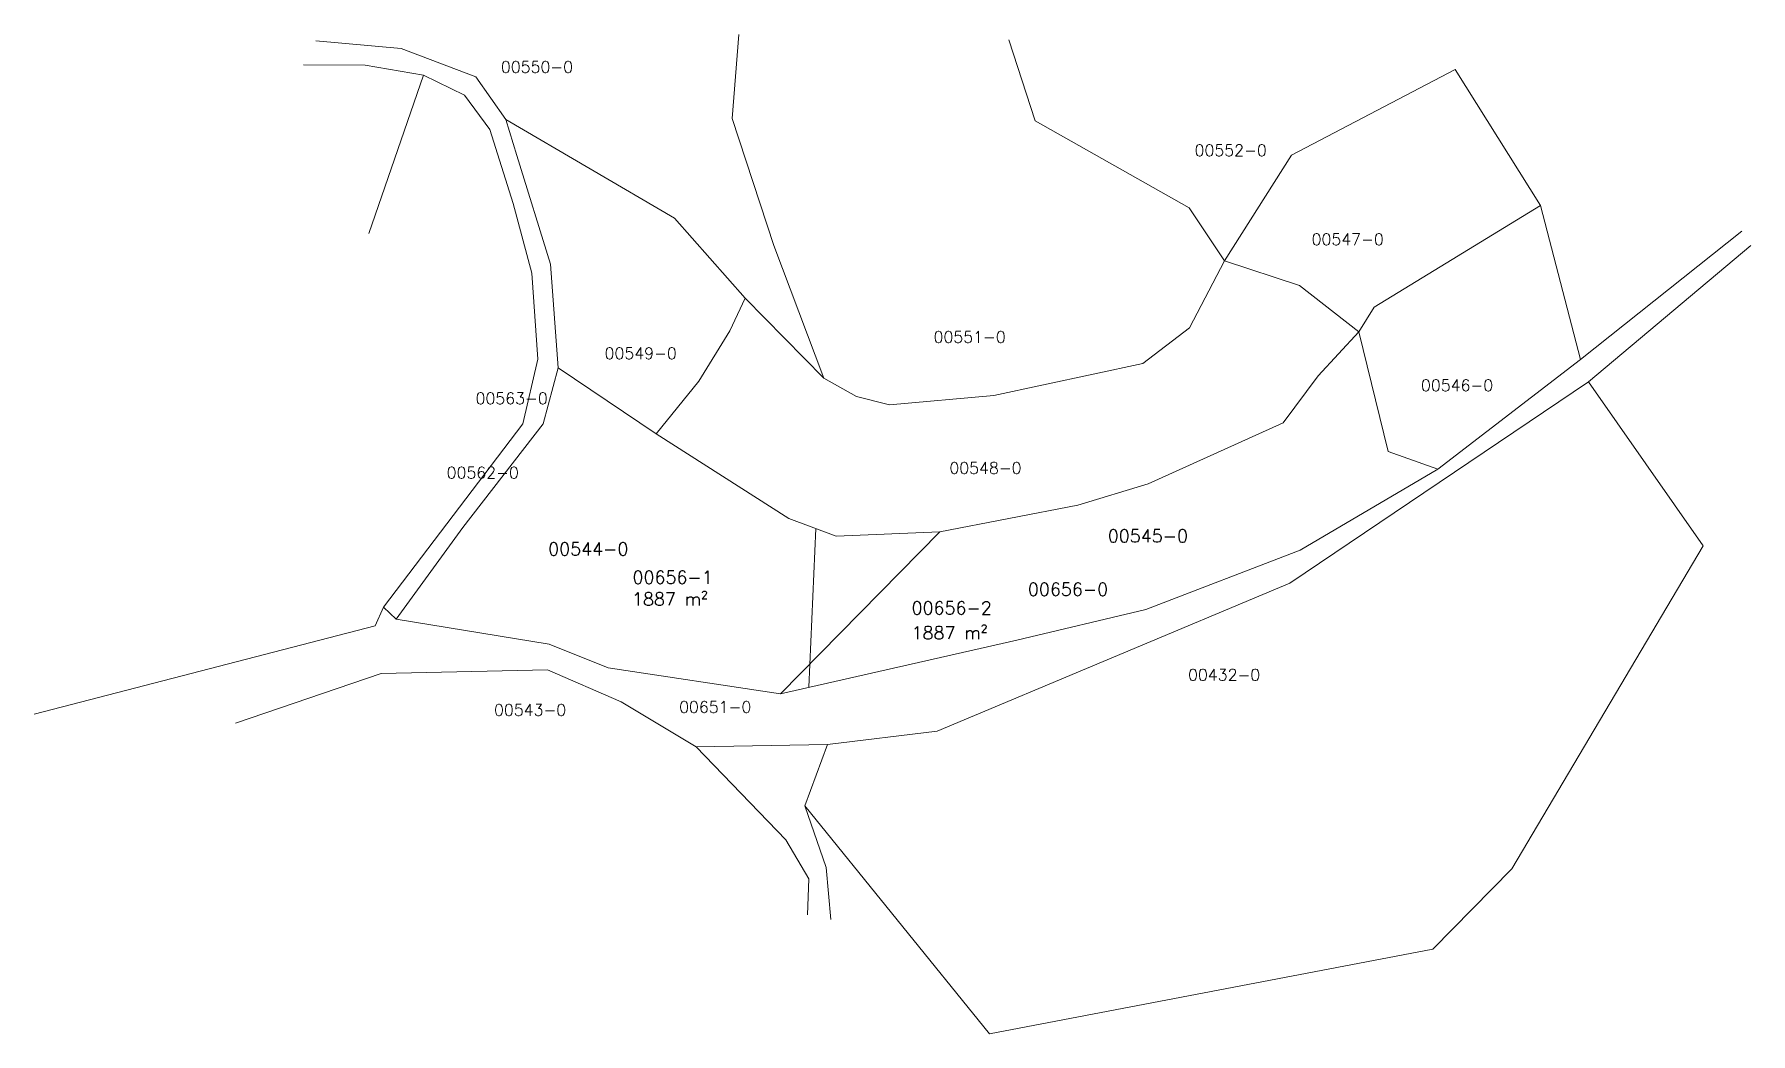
# Model space of a CAD drawing. Header units: metres. Extents: x 7510165 to 7510433, y 4683099 to 4683255.
import ezdxf

# ---------------------------------------------------------------- set-up
doc = ezdxf.new("R2010")
doc.units = ezdxf.units.M
for name, color, linetype, lineweight in [('Ndarjet', 1, 'Continuous', 0), ('Nr Parceles Baze', 7, 'Continuous', 0), ('Nr-Kojshi', 251, 'Continuous', 0), ('Nr-Ri', 1, 'Continuous', 0), ('Parc-Kojshi', 251, 'Continuous', 0), ('Parc-Re', 5, 'Continuous', 0), ('Parcela Baze', 7, 'Continuous', 0)]:
    doc.layers.add(name, color=color, linetype=linetype, lineweight=lineweight)
doc.styles.get("Standard").update_dxf_attribs({"font": 'simplex.shx'})

msp = doc.modelspace()

# ---------------------------------------------------------------- linework, layer by layer
at = {"layer": 'Ndarjet', "flags": 128}
msp.add_lwpolyline([(7510287.06, 4683178.19), (7510285.95, 4683153.45)], dxfattribs=at)
at = {"layer": 'Parc-Kojshi'}
for points in [[(7510222.35, 4683253.03), (7510209.05, 4683254.23)], [(7510273.97, 4683242.12), (7510275.05, 4683255.25)], [(7510317.17, 4683254.38), (7510321.26, 4683241.74)], [(7510233.98, 4683248.65), (7510222.35, 4683253.03)], [(7510207.08, 4683250.51), (7510216.73, 4683250.44)], [(7510216.73, 4683250.44), (7510225.83, 4683248.87)], [(7510225.83, 4683248.87), (7510217.29, 4683224.22)], [(7510232.23, 4683245.77), (7510225.83, 4683248.87)], [(7510238.66, 4683241.96), (7510233.98, 4683248.65)], [(7510361.28, 4683236.43), (7510386.8, 4683249.77)], [(7510400.09, 4683228.55), (7510386.8, 4683249.77)], [(7510236.19, 4683240.42), (7510232.23, 4683245.77)], [(7510239.8, 4683228.88), (7510236.19, 4683240.42)], [(7510240.38, 4683236.34), (7510238.66, 4683241.96)], [(7510238.66, 4683241.96), (7510264.98, 4683226.59)], [(7510280.48, 4683222.35), (7510273.97, 4683242.12)], [(7510321.26, 4683241.74), (7510345.27, 4683228.21)], [(7510245.65, 4683219.39), (7510240.38, 4683236.34)], [(7510350.81, 4683219.95), (7510361.28, 4683236.43)], [(7510242.71, 4683218), (7510239.8, 4683228.88)], [(7510345.27, 4683228.21), (7510350.81, 4683219.95)], [(7510400.09, 4683228.55), (7510374.14, 4683212.72)], [(7510406.34, 4683204.54), (7510400.09, 4683228.55)], [(7510264.98, 4683226.59), (7510276, 4683214.12)], [(7510431.54, 4683224.55), (7510406.34, 4683204.54)], [(7510288.3, 4683201.65), (7510280.48, 4683222.35)], [(7510407.58, 4683201.06), (7510432.91, 4683222.32)], [(7510246.86, 4683203.24), (7510245.65, 4683219.39)], [(7510350.81, 4683219.95), (7510345.33, 4683209.48)], [(7510362.49, 4683216.1), (7510350.81, 4683219.95)], [(7510243.68, 4683204.61), (7510242.71, 4683218)], [(7510371.75, 4683208.85), (7510362.49, 4683216.1)], [(7510276, 4683214.12), (7510273.6, 4683209.01)], [(7510288.3, 4683201.65), (7510276, 4683214.12)], [(7510374.14, 4683212.72), (7510371.75, 4683208.85)], [(7510273.6, 4683209.01), (7510268.81, 4683201.17)], [(7510345.33, 4683209.48), (7510338.07, 4683203.93)], [(7510241.35, 4683194.51), (7510243.68, 4683204.61)], [(7510338.07, 4683203.93), (7510314.82, 4683198.94)], [(7510384.07, 4683187.46), (7510406.34, 4683204.54)], [(7510268.81, 4683201.17), (7510262.14, 4683192.96)], [(7510293.41, 4683198.78), (7510288.3, 4683201.65)], [(7510407.58, 4683201.06), (7510361.01, 4683169.66)], [(7510425.47, 4683175.51), (7510407.58, 4683201.06)], [(7510298.52, 4683197.5), (7510293.41, 4683198.78)], [(7510314.82, 4683198.94), (7510298.52, 4683197.5)], [(7510219.56, 4683165.91), (7510241.35, 4683194.51)], [(7510395.65, 4683125.12), (7510425.47, 4683175.51)], [(7510361.01, 4683169.66), (7510305.96, 4683146.58)], [(7510218.26, 4683163.04), (7510219.56, 4683165.91)], [(7510219.56, 4683165.91), (7510221.57, 4683164.05)], [(7510165.1, 4683149.26), (7510218.26, 4683163.04)], [(7510196.48, 4683147.83), (7510219.21, 4683155.58)], [(7510219.21, 4683155.58), (7510245.18, 4683156.14)], [(7510245.18, 4683156.14), (7510256.67, 4683151.15)], [(7510256.67, 4683151.15), (7510268.37, 4683144.13)], [(7510305.96, 4683146.58), (7510288.86, 4683144.52)], [(7510268.37, 4683144.13), (7510288.86, 4683144.52)], [(7510268.37, 4683144.13), (7510282.38, 4683129.64)], [(7510288.86, 4683144.52), (7510285.32, 4683134.95)], [(7510285.32, 4683134.95), (7510314.14, 4683099.43)], [(7510285.32, 4683134.95), (7510288.63, 4683125.33)], [(7510282.38, 4683129.64), (7510285.97, 4683123.55)], [(7510288.63, 4683125.33), (7510289.39, 4683117.25)], [(7510383.33, 4683112.59), (7510395.65, 4683125.12)], [(7510285.97, 4683123.55), (7510285.73, 4683117.98)], [(7510314.14, 4683099.43), (7510383.33, 4683112.59)]]:
    msp.add_lwpolyline(points, dxfattribs=at)
at = {"layer": 'Parc-Re', "flags": 128}
msp.add_lwpolyline([(7510281.52, 4683152.44), (7510254.63, 4683156.45), (7510245.41, 4683160.14), (7510221.57, 4683164.05), (7510231.98, 4683178.33), (7510244.49, 4683194.54), (7510246.86, 4683203.24), (7510262.14, 4683192.96), (7510282.82, 4683179.78), (7510290.19, 4683177.01), (7510306.39, 4683177.67), (7510327.92, 4683181.84), (7510338.9, 4683185.14), (7510359.94, 4683194.66), (7510365.43, 4683201.98), (7510371.75, 4683208.85), (7510376.34, 4683190.2), (7510384.07, 4683187.46), (7510362.62, 4683174.82), (7510338.53, 4683165.55), (7510318.41, 4683160.79)], close=True, dxfattribs=at)
at = {"layer": 'Parcela Baze', "flags": 128}
for points in [[(7510371.75, 4683208.85), (7510376.34, 4683190.2), (7510384.07, 4683187.46), (7510362.62, 4683174.82), (7510338.53, 4683165.55), (7510318.41, 4683160.79), (7510281.52, 4683152.44), (7510306.39, 4683177.67), (7510327.92, 4683181.84), (7510338.9, 4683185.14), (7510359.94, 4683194.66), (7510365.43, 4683201.98), (7510371.75, 4683208.85)], [(7510306.39, 4683177.67), (7510281.52, 4683152.44), (7510254.63, 4683156.45), (7510245.41, 4683160.14), (7510221.57, 4683164.05), (7510231.98, 4683178.33), (7510244.49, 4683194.54), (7510246.86, 4683203.24), (7510262.14, 4683192.96), (7510282.82, 4683179.78), (7510290.19, 4683177.01), (7510306.39, 4683177.67)]]:
    msp.add_lwpolyline(points, dxfattribs=at)

# ---------------------------------------------------------------- texts
at = {"layer": 'Nr Parceles Baze'}
for s, p in [('00544-0', (7510245.28, 4683174.01)), ('00545-0', (7510332.6, 4683176.05))]:
    msp.add_text(s, height=2, dxfattribs=at).set_placement(p)
at = {"layer": 'Nr-Kojshi'}
for s, p in [('00550-0', (7510237.9, 4683249.27)), ('00552-0', (7510346.14, 4683236.26)), ('00547-0', (7510364.4, 4683222.39)), ('00551-0', (7510305.41, 4683207.16)), ('00549-0', (7510254.08, 4683204.6)), ('00546-0', (7510381.47, 4683199.62)), ('00563-0', (7510233.95, 4683197.58)), ('00562-0', (7510229.44, 4683185.99)), ('00548-0', (7510307.88, 4683186.72)), ('00432-0', (7510345.12, 4683154.48)), ('00543-0', (7510236.83, 4683149.01)), ('00651-0', (7510265.71, 4683149.46))]:
    msp.add_text(s, height=1.8, dxfattribs=at).set_placement(p)
at = {"layer": 'Nr-Ri'}
for s, p in [('00656-1', (7510258.44, 4683169.59)), ('1887 m²', (7510258.36, 4683166.2)), ('00656-2', (7510301.98, 4683164.81)), ('1887 m²', (7510301.98, 4683160.94))]:
    msp.add_text(s, height=2, dxfattribs=at).set_placement(p)
at = {"layer": 'Parc-Re'}
msp.add_text('00656-0', height=2, dxfattribs=at).set_placement((7510320.14, 4683167.71))

doc.saveas('drawing.dxf')
